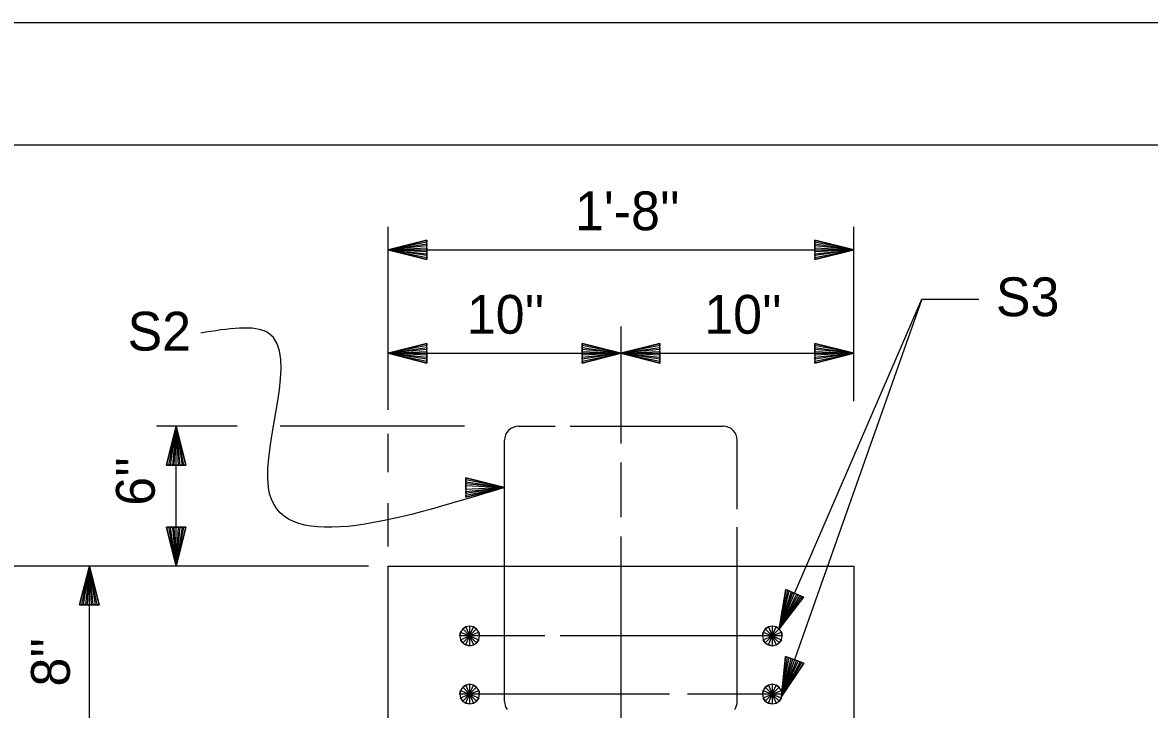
# Model space of a CAD drawing. Extents: x 0 to 34.6, y 0 to 23.6.
# Drawn here: x 1.84 to 5.471, y 19.789 to 22 of the extents above; entities that cross this region are included whole.
import ezdxf

# ---------------------------------------------------------------- set-up
doc = ezdxf.new("R2010")
doc.units = 0
for name, color, linetype in [('Dimension Lines', 7, 'Continuous'), ('Mis Center Lines', 7, 'Continuous'), ('Plan Sheet', 7, 'Continuous'), ('Plot Shape', 7, 'Continuous'), ('Rebar Lines', 7, 'Continuous'), ('Sup Concrete Girder Lines', 7, 'Continuous'), ('Text', 7, 'Continuous'), ('User Information Notes', 7, 'Continuous')]:
    doc.layers.add(name, color=color, linetype=linetype)

msp = doc.modelspace()

# ---------------------------------------------------------------- linework, layer by layer
at = {"layer": 'Dimension Lines'}
for p, q in [((3.0176, 20.7527), (3.0176, 21.3421)), ((4.5176, 20.7809), (4.5176, 21.3421)), ((3.0176, 21.2684), (4.5176, 21.2684)), ((4.7371, 21.1095), (4.2854, 19.8304)), ((3.0176, 20.9351), (3.7676, 20.9351)), ((3.7676, 20.9351), (4.5176, 20.9351)), ((2.5316, 20.7002), (2.2717, 20.7002)), ((2.3347, 20.2502), (2.3347, 20.7002)), ((3.2633, 20.7002), (2.67, 20.7002)), ((3.0176, 20.5528), (3.0176, 20.6758)), ((3.0176, 20.3132), (3.0176, 20.4529)), ((2.9546, 20.2502), (1.5917, 20.2502)), ((2.0548, 19.6502), (2.0548, 20.2502))]:
    msp.add_line(p, q, dxfattribs=at)
for points in [[(3.1426, 21.2684), (3.1426, 21.2621), (3.0176, 21.2684), (3.1426, 21.2559), (3.1426, 21.2496), (3.0176, 21.2684), (3.1426, 21.2434), (3.1426, 21.2371), (3.0176, 21.2684), (3.1426, 21.2996), (3.1426, 21.2934), (3.0176, 21.2684), (3.1426, 21.2871), (3.1426, 21.2809), (3.0176, 21.2684), (3.1426, 21.2746), (3.1426, 21.2371), (3.1426, 21.2996), (3.0176, 21.2684), (3.1426, 21.2371)], [(4.3926, 21.2684), (4.3926, 21.2746), (4.5176, 21.2684), (4.3926, 21.2809), (4.3926, 21.2871), (4.5176, 21.2684), (4.3926, 21.2934), (4.3926, 21.2996), (4.5176, 21.2684), (4.3926, 21.2371), (4.3926, 21.2434), (4.5176, 21.2684), (4.3926, 21.2496), (4.3926, 21.2559), (4.5176, 21.2684), (4.3926, 21.2621), (4.3926, 21.2996), (4.3926, 21.2371), (4.5176, 21.2684), (4.3926, 21.2996)], [(4.2776, 20.0476), (4.7371, 21.1095), (4.9204, 21.1095)], [(3.1426, 20.9351), (3.1426, 20.9289), (3.0176, 20.9351), (3.1426, 20.9226), (3.1426, 20.9164), (3.0176, 20.9351), (3.1426, 20.9101), (3.1426, 20.9039), (3.0176, 20.9351), (3.1426, 20.9664), (3.1426, 20.9601), (3.0176, 20.9351), (3.1426, 20.9539), (3.1426, 20.9476), (3.0176, 20.9351), (3.1426, 20.9414), (3.1426, 20.9039), (3.1426, 20.9664), (3.0176, 20.9351), (3.1426, 20.9039)], [(3.6426, 20.9351), (3.6426, 20.9414), (3.7676, 20.9351), (3.6426, 20.9476), (3.6426, 20.9539), (3.7676, 20.9351), (3.6426, 20.9601), (3.6426, 20.9664), (3.7676, 20.9351), (3.6426, 20.9039), (3.6426, 20.9101), (3.7676, 20.9351), (3.6426, 20.9164), (3.6426, 20.9226), (3.7676, 20.9351), (3.6426, 20.9289), (3.6426, 20.9664), (3.6426, 20.9039), (3.7676, 20.9351), (3.6426, 20.9664)], [(3.8926, 20.9351), (3.8926, 20.9289), (3.7676, 20.9351), (3.8926, 20.9226), (3.8926, 20.9164), (3.7676, 20.9351), (3.8926, 20.9101), (3.8926, 20.9039), (3.7676, 20.9351), (3.8926, 20.9664), (3.8926, 20.9601), (3.7676, 20.9351), (3.8926, 20.9539), (3.8926, 20.9476), (3.7676, 20.9351), (3.8926, 20.9414), (3.8926, 20.9039), (3.8926, 20.9664), (3.7676, 20.9351), (3.8926, 20.9039)], [(4.3926, 20.9351), (4.3926, 20.9414), (4.5176, 20.9351), (4.3926, 20.9476), (4.3926, 20.9539), (4.5176, 20.9351), (4.3926, 20.9601), (4.3926, 20.9664), (4.5176, 20.9351), (4.3926, 20.9039), (4.3926, 20.9101), (4.5176, 20.9351), (4.3926, 20.9164), (4.3926, 20.9226), (4.5176, 20.9351), (4.3926, 20.9289), (4.3926, 20.9664), (4.3926, 20.9039), (4.5176, 20.9351), (4.3926, 20.9664)], [(2.3347, 20.5752), (2.3285, 20.5752), (2.3347, 20.7002), (2.3222, 20.5752), (2.316, 20.5752), (2.3347, 20.7002), (2.3097, 20.5752), (2.3035, 20.5752), (2.3347, 20.7002), (2.366, 20.5752), (2.3597, 20.5752), (2.3347, 20.7002), (2.3535, 20.5752), (2.3472, 20.5752), (2.3347, 20.7002), (2.341, 20.5752), (2.3035, 20.5752), (2.366, 20.5752), (2.3347, 20.7002), (2.3035, 20.5752)], [(3.2676, 20.5029), (3.2676, 20.5091), (3.3926, 20.5029), (3.2676, 20.5154), (3.2676, 20.5216), (3.3926, 20.5029), (3.2676, 20.5279), (3.2676, 20.5341), (3.3926, 20.5029), (3.2676, 20.4716), (3.2676, 20.4779), (3.3926, 20.5029), (3.2676, 20.4841), (3.2676, 20.4904), (3.3926, 20.5029), (3.2676, 20.4966), (3.2676, 20.5341), (3.2676, 20.4716), (3.3926, 20.5029), (3.2676, 20.5341)], [(2.3347, 20.3752), (2.341, 20.3752), (2.3347, 20.2502), (2.3472, 20.3752), (2.3535, 20.3752), (2.3347, 20.2502), (2.3597, 20.3752), (2.366, 20.3752), (2.3347, 20.2502), (2.3035, 20.3752), (2.3097, 20.3752), (2.3347, 20.2502), (2.316, 20.3752), (2.3222, 20.3752), (2.3347, 20.2502), (2.3285, 20.3752), (2.366, 20.3752), (2.3035, 20.3752), (2.3347, 20.2502), (2.366, 20.3752)], [(2.0548, 20.1252), (2.0485, 20.1252), (2.0548, 20.2502), (2.0423, 20.1252), (2.036, 20.1252), (2.0548, 20.2502), (2.0298, 20.1252), (2.0235, 20.1252), (2.0548, 20.2502), (2.086, 20.1252), (2.0798, 20.1252), (2.0548, 20.2502), (2.0735, 20.1252), (2.0673, 20.1252), (2.0548, 20.2502), (2.061, 20.1252), (2.0235, 20.1252), (2.086, 20.1252), (2.0548, 20.2502), (2.0235, 20.1252)], [(4.3273, 20.1624), (4.333, 20.1599), (4.2776, 20.0476), (4.3387, 20.1574), (4.3445, 20.1549), (4.2776, 20.0476), (4.3502, 20.1524), (4.356, 20.1499), (4.2776, 20.0476), (4.2986, 20.1748), (4.3043, 20.1723), (4.2776, 20.0476), (4.3101, 20.1698), (4.3158, 20.1673), (4.2776, 20.0476), (4.3215, 20.1648), (4.356, 20.1499), (4.2986, 20.1748), (4.2776, 20.0476), (4.356, 20.1499)], [(4.3271, 19.9483), (4.3329, 19.9462), (4.2854, 19.8304), (4.3388, 19.9441), (4.3448, 19.942), (4.2854, 19.8304), (4.3506, 19.94), (4.3565, 19.9379), (4.2854, 19.8304), (4.2976, 19.9587), (4.3035, 19.9566), (4.2854, 19.8304), (4.3094, 19.9545), (4.3153, 19.9525), (4.2854, 19.8304), (4.3212, 19.9504), (4.3565, 19.9379), (4.2976, 19.9587), (4.2854, 19.8304), (4.3565, 19.9379)]]:
    msp.add_lwpolyline(points, dxfattribs=at)
msp.add_spline([(3.3926, 20.5029), (2.6318, 20.5029), (2.6318, 21.0002), (2.4143, 21.0002)], degree=3, dxfattribs=at)
at = {"layer": 'Mis Center Lines'}
for p, q in [((3.7676, 21.0218), (3.7676, 20.6451)), ((3.7676, 20.5836), (3.7676, 20.4078)), ((3.7676, 20.3453), (3.7676, 19.33))]:
    msp.add_line(p, q, dxfattribs=at)
at = {"layer": 'Plan Sheet'}
msp.add_line((1.0541, 21.6061), (33.0544, 21.6061), dxfattribs=at)
at = {"layer": 'Plot Shape'}
msp.add_lwpolyline([(0, 22), (33.0632, 22), (33.0632, 0), (0, 0)], close=True, dxfattribs=at)
at = {"layer": 'Rebar Lines'}
for p, q in [((3.4376, 20.7002), (3.5553, 20.7002)), ((3.6046, 20.7002), (4.0975, 20.7002)), ((3.3926, 19.8145), (3.3926, 20.6552)), ((4.1425, 20.4329), (4.1425, 20.6552)), ((4.1425, 19.8143), (4.1425, 20.3754)), ((3.5225, 20.0252), (3.2802, 20.0252)), ((4.2552, 20.0252), (3.5717, 20.0252)), ((3.9244, 19.8377), (3.2802, 19.8377)), ((4.2552, 19.8377), (3.9818, 19.8377))]:
    msp.add_line(p, q, dxfattribs=at)
for points in [[(3.2802, 20.0569), (3.2681, 20.0545), (3.2578, 20.0477), (3.2509, 20.0374), (3.2485, 20.0252), (3.2509, 20.0131), (3.2578, 20.0028), (3.268, 19.996), (3.2802, 19.9935), (3.2923, 19.996), (3.3026, 20.0028), (3.3095, 20.013), (3.312, 20.0252), (3.3095, 20.0374), (3.3027, 20.0476), (3.2924, 20.0545), (3.2802, 20.0569), (3.2802, 20.0252), (3.2802, 19.9935), (3.268, 19.996), (3.2802, 20.0252), (3.2578, 20.0028), (3.2509, 20.0131), (3.2802, 20.0252), (3.2485, 20.0252), (3.2509, 20.0374), (3.2802, 20.0252), (3.2578, 20.0477), (3.2681, 20.0545), (3.2802, 20.0252), (3.2924, 20.0545), (3.3027, 20.0476), (3.2802, 20.0252), (3.3095, 20.0374), (3.312, 20.0252), (3.2802, 20.0252), (3.3095, 20.013), (3.3026, 20.0028), (3.2802, 20.0252), (3.2923, 19.996)], [(4.2552, 20.0569), (4.243, 20.0545), (4.2327, 20.0477), (4.2259, 20.0374), (4.2235, 20.0252), (4.2259, 20.0131), (4.2327, 20.0028), (4.243, 19.996), (4.2552, 19.9935), (4.2673, 19.996), (4.2776, 20.0028), (4.2845, 20.013), (4.2869, 20.0252), (4.2845, 20.0374), (4.2776, 20.0476), (4.2674, 20.0545), (4.2552, 20.0569), (4.2552, 20.0252), (4.2552, 19.9935), (4.243, 19.996), (4.2552, 20.0252), (4.2327, 20.0028), (4.2259, 20.0131), (4.2552, 20.0252), (4.2235, 20.0252), (4.2259, 20.0374), (4.2552, 20.0252), (4.2327, 20.0477), (4.243, 20.0545), (4.2552, 20.0252), (4.2674, 20.0545), (4.2776, 20.0476), (4.2552, 20.0252), (4.2845, 20.0374), (4.2869, 20.0252), (4.2552, 20.0252), (4.2845, 20.013), (4.2776, 20.0028), (4.2552, 20.0252), (4.2673, 19.996)], [(3.2802, 19.8694), (3.2681, 19.867), (3.2578, 19.8602), (3.2509, 19.8499), (3.2485, 19.8377), (3.2509, 19.8256), (3.2578, 19.8153), (3.268, 19.8085), (3.2802, 19.8061), (3.2923, 19.8085), (3.3026, 19.8153), (3.3095, 19.8256), (3.312, 19.8377), (3.3095, 19.8499), (3.3027, 19.8602), (3.2924, 19.867), (3.2802, 19.8694), (3.2802, 19.8377), (3.2802, 19.8061), (3.268, 19.8085), (3.2802, 19.8377), (3.2578, 19.8153), (3.2509, 19.8256), (3.2802, 19.8377), (3.2485, 19.8377), (3.2509, 19.8499), (3.2802, 19.8377), (3.2578, 19.8602), (3.2681, 19.867), (3.2802, 19.8377), (3.2924, 19.867), (3.3027, 19.8602), (3.2802, 19.8377), (3.3095, 19.8499), (3.312, 19.8377), (3.2802, 19.8377), (3.3095, 19.8256), (3.3026, 19.8153), (3.2802, 19.8377), (3.2923, 19.8085)], [(4.2552, 19.8694), (4.243, 19.867), (4.2327, 19.8602), (4.2259, 19.8499), (4.2235, 19.8377), (4.2259, 19.8256), (4.2327, 19.8153), (4.243, 19.8085), (4.2552, 19.8061), (4.2673, 19.8085), (4.2776, 19.8153), (4.2845, 19.8256), (4.2869, 19.8377), (4.2845, 19.8499), (4.2776, 19.8602), (4.2674, 19.867), (4.2552, 19.8694), (4.2552, 19.8377), (4.2552, 19.8061), (4.243, 19.8085), (4.2552, 19.8377), (4.2327, 19.8153), (4.2259, 19.8256), (4.2552, 19.8377), (4.2235, 19.8377), (4.2259, 19.8499), (4.2552, 19.8377), (4.2327, 19.8602), (4.243, 19.867), (4.2552, 19.8377), (4.2674, 19.867), (4.2776, 19.8602), (4.2552, 19.8377), (4.2845, 19.8499), (4.2869, 19.8377), (4.2552, 19.8377), (4.2845, 19.8256), (4.2776, 19.8153), (4.2552, 19.8377), (4.2673, 19.8085)]]:
    msp.add_lwpolyline(points, dxfattribs=at)
for centre, start, end in [((3.4376, 20.6552), 90, 180), ((4.0975, 20.6552), 0, 90), ((3.4376, 19.8145), 180, 215.2249), ((4.0975, 19.8143), 324.7751, 0)]:
    msp.add_arc(centre, 0.045, start, end, dxfattribs=at)
at = {"layer": 'Sup Concrete Girder Lines'}
for points in [[(4.0676, 18.0068), (4.0676, 17.4752), (4.7426, 16.8002), (4.7426, 16.2002), (3.7676, 16.2002), (2.7926, 16.2002), (2.7926, 16.8002), (3.4676, 17.4752), (3.4676, 19.2002), (3.0176, 19.6502), (3.0176, 20.2502), (3.7676, 20.2502)], [(3.7676, 20.2502), (4.5176, 20.2502), (4.5176, 19.6502), (4.0676, 19.2002), (4.0676, 18.8169)]]:
    msp.add_lwpolyline(points, dxfattribs=at)
at = {"layer": 'User Information Notes'}
msp.add_line((3.7676, 20.2502), (3.7676, 20.2502), dxfattribs=at)

# ---------------------------------------------------------------- texts
at = {"layer": 'Text'}
for s, p in [("1'-8''", (3.6198, 21.3314)), ('S3', (4.976, 21.0546)), ("10''", (3.2712, 20.9981)), ("10''", (4.0362, 20.9981)), ('S2', (2.178, 20.9439))]:
    msp.add_text(s, height=0.125, dxfattribs=at).set_placement(p)
for s, p in [("6''", (2.2656, 20.4443)), ("8''", (1.9918, 19.8623))]:
    msp.add_text(s, height=0.125, rotation=90, dxfattribs=at).set_placement(p)

doc.saveas('drawing.dxf')
